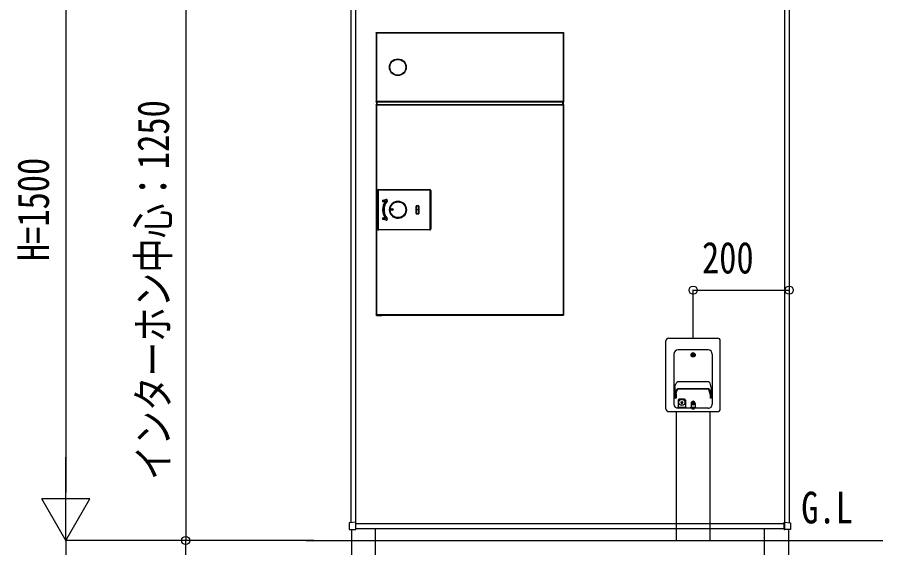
# Model space of a CAD drawing. Units: millimetres, scale not verified. Extents: x -8410 to 8410, y -5940 to 5940.
# Drawn here: x -3661 to -1859, y -575 to 530 of the extents above; entities that cross this region are included whole.
import ezdxf
from ezdxf.enums import TextEntityAlignment as Align

# ---------------------------------------------------------------- set-up
doc = ezdxf.new("R2010")
doc.units = ezdxf.units.MM
doc.header["$LTSCALE"] = 30
for name, color, linetype in [('0-1_USER1', 3, 'Continuous'), ('0-4_YKK_13', 4, 'Continuous'), ('0-5_YKK_A1', 4, 'Continuous'), ('0-6_YKK_D', 6, 'Continuous')]:
    doc.layers.add(name, color=color, linetype=linetype)
doc.styles.add('ＭＳ ゴシック', font='')
doc.styles.get('ＭＳ ゴシック').set_extended_font_data('MS Gothic')

msp = doc.modelspace()

# ---------------------------------------------------------------- linework, layer by layer
at = {"layer": '0-4_YKK_13'}
for p, q in [((-2913.36, 497.6), (-2913.36, 498.4)), ((-2913.36, 498.4), (-2912.86, 498.4)), ((-2913.36, 497.4), (-2913.36, 497.6)), ((-2912.86, 497.6), (-2913.36, 497.6)), ((-2913.36, 497.4), (-2913.36, 354.4)), ((-2912.56, 497.4), (-2913.36, 497.4)), ((-2912.86, 498.4), (-2912.56, 498.4)), ((-2912.86, 498.4), (-2912.86, 497.6)), ((-2912.86, 497.6), (-2912.56, 497.6)), ((-2912.56, 498.4), (-2524.16, 498.4)), ((-2912.56, 497.6), (-2912.56, 498.4)), ((-2912.56, 497.6), (-2912.56, 497.4)), ((-2912.56, 497.6), (-2524.16, 497.6)), ((-2912.56, 497.4), (-2912.56, 354.4)), ((-2524.16, 497.6), (-2524.16, 498.4)), ((-2523.86, 498.4), (-2524.16, 498.4)), ((-2524.16, 497.6), (-2524.16, 497.4)), ((-2523.86, 497.6), (-2524.16, 497.6)), ((-2523.36, 497.4), (-2524.16, 497.4)), ((-2524.16, 497.4), (-2524.16, 354.4)), ((-2523.86, 498.4), (-2523.36, 498.4)), ((-2523.86, 497.6), (-2523.86, 498.4)), ((-2523.36, 497.6), (-2523.36, 497.4)), ((-2912.86, 353.4), (-2913.36, 353.4)), ((-2913.36, 347.6), (-2913.36, 348.4)), ((-2913.36, 348.4), (-2912.86, 348.4)), ((-2912.86, 347.6), (-2913.36, 347.6)), ((-2913.36, 347.4), (-2913.36, -89.6)), ((-2912.56, 347.4), (-2913.36, 347.4)), ((-2912.86, 354.2), (-2912.56, 354.2)), ((-2912.86, 354.2), (-2912.86, 353.4)), ((-2912.86, 353.4), (-2912.56, 353.4)), ((-2912.86, 348.4), (-2912.56, 348.4)), ((-2912.86, 348.4), (-2912.86, 347.6)), ((-2912.86, 347.6), (-2912.56, 347.6)), ((-2912.56, 354.2), (-2912.56, 353.4)), ((-2524.16, 354.2), (-2912.56, 354.2)), ((-2912.56, 353.4), (-2912.56, 348.4)), ((-2524.16, 353.4), (-2912.56, 353.4)), ((-2912.56, 348.4), (-2524.16, 348.4)), ((-2912.56, 347.6), (-2912.56, 348.4)), ((-2912.56, 347.6), (-2912.56, 347.4)), ((-2912.56, 347.6), (-2524.16, 347.6)), ((-2912.56, 347.4), (-2912.56, -89.6)), ((-2911.76, 353.4), (-2911.76, 348.4)), ((-2911.66, 348.4), (-2911.66, 353.4)), ((-2525.06, 353.4), (-2525.06, 348.4)), ((-2524.96, 353.4), (-2524.96, 348.4)), ((-2524.16, 354.2), (-2524.16, 354.4)), ((-2524.16, 354.2), (-2524.16, 353.4)), ((-2523.86, 354.2), (-2524.16, 354.2)), ((-2524.16, 353.4), (-2524.16, 348.4)), ((-2523.86, 353.4), (-2524.16, 353.4)), ((-2524.16, 347.6), (-2524.16, 348.4)), ((-2523.86, 348.4), (-2524.16, 348.4)), ((-2524.16, 347.6), (-2524.16, 347.4)), ((-2523.86, 347.6), (-2524.16, 347.6)), ((-2523.36, 347.4), (-2524.16, 347.4)), ((-2524.16, 347.4), (-2524.16, -89.6)), ((-2523.86, 354.2), (-2523.36, 354.2)), ((-2523.86, 353.4), (-2523.86, 354.2)), ((-2523.36, 353.4), (-2523.86, 353.4)), ((-2523.86, 348.4), (-2523.36, 348.4)), ((-2523.86, 347.6), (-2523.86, 348.4)), ((-2523.36, 354.2), (-2523.36, 353.4)), ((-2910.36, 88.89), (-2910.36, 168.91)), ((-2910.13, 168.68), (-2910.36, 168.91)), ((-2910.13, 168.68), (-2909.14, 168.68)), ((-2910.13, 89.12), (-2910.13, 168.68)), ((-2909.14, 168.68), (-2909.14, 89.12)), ((-2908.37, 170.9), (-2801.35, 170.9)), ((-2908.37, 170.9), (-2908.14, 170.67)), ((-2801.58, 169.68), (-2908.14, 169.68)), ((-2801.58, 170.67), (-2801.35, 170.9)), ((-2801.58, 169.68), (-2801.58, 170.67)), ((-2800.58, 89.12), (-2800.58, 168.68)), ((-2799.36, 168.91), (-2799.59, 168.68)), ((-2799.36, 168.91), (-2799.36, 88.89)), ((-2899.26, 148.74), (-2892.47, 150.44)), ((-2899.17, 148.4), (-2899.26, 148.74)), ((-2892.38, 150.1), (-2899.17, 148.4)), ((-2898.65, 146.32), (-2898.57, 145.98)), ((-2898.57, 145.98), (-2894.6, 146.97)), ((-2898.57, 145.98), (-2898.49, 145.64)), ((-2894.64, 146.6), (-2898.49, 145.64)), ((-2893.99, 146.32), (-2894.28, 146.51)), ((-2892.38, 150.1), (-2892.47, 150.44)), ((-2892.3, 149.76), (-2892.38, 150.1)), ((-2890.6, 147.3), (-2890.87, 147.52)), ((-2890.33, 147.08), (-2890.6, 147.3)), ((-2830.16, 121.15), (-2830.16, 136.65)), ((-2829.86, 136.65), (-2830.16, 136.65)), ((-2829.86, 136.65), (-2829.86, 121.15)), ((-2824.86, 128.9), (-2829.86, 128.9)), ((-2829.36, 137.45), (-2825.36, 137.45)), ((-2829.36, 137.15), (-2829.36, 137.45)), ((-2825.36, 137.15), (-2829.36, 137.15)), ((-2825.36, 137.15), (-2825.36, 137.45)), ((-2824.86, 121.15), (-2824.86, 136.65)), ((-2824.56, 136.65), (-2824.86, 136.65)), ((-2824.56, 136.65), (-2824.56, 121.15)), ((-2899.26, 109.06), (-2899.17, 109.4)), ((-2892.47, 107.36), (-2899.26, 109.06)), ((-2899.17, 109.4), (-2892.38, 107.7)), ((-2898.57, 111.82), (-2898.65, 111.48)), ((-2898.49, 112.16), (-2898.57, 111.82)), ((-2894.6, 110.83), (-2898.57, 111.82)), ((-2898.49, 112.16), (-2894.64, 111.2)), ((-2893.99, 111.48), (-2894.28, 111.29)), ((-2890.6, 110.5), (-2890.87, 110.28)), ((-2890.33, 110.72), (-2890.6, 110.5)), ((-2829.86, 121.15), (-2830.16, 121.15)), ((-2829.36, 120.65), (-2825.36, 120.65)), ((-2829.36, 120.35), (-2829.36, 120.65)), ((-2825.36, 120.35), (-2829.36, 120.35)), ((-2825.36, 120.35), (-2825.36, 120.65)), ((-2824.56, 121.15), (-2824.86, 121.15)), ((-2892.47, 107.36), (-2892.38, 107.7)), ((-2892.38, 107.7), (-2892.3, 108.04)), ((-2910.36, 88.89), (-2910.13, 89.12)), ((-2910.13, 89.12), (-2909.14, 89.12)), ((-2908.14, 87.13), (-2908.37, 86.9)), ((-2801.35, 86.9), (-2908.37, 86.9)), ((-2908.14, 88.12), (-2801.58, 88.12)), ((-2908.14, 87.13), (-2908.14, 88.12)), ((-2801.58, 87.13), (-2908.14, 87.13)), ((-2801.58, 87.13), (-2801.58, 88.12)), ((-2801.35, 86.9), (-2801.58, 87.13)), ((-2800.58, 89.12), (-2799.59, 89.12)), ((-2799.59, 89.12), (-2799.36, 88.89)), ((-2912.86, -89.8), (-2912.56, -89.8)), ((-2912.86, -89.8), (-2912.86, -90.6)), ((-2912.56, -89.8), (-2912.56, -90.6)), ((-2524.16, -89.8), (-2912.56, -89.8)), ((-2524.16, -89.8), (-2524.16, -89.6)), ((-2524.16, -89.8), (-2524.16, -90.6)), ((-2523.86, -89.8), (-2524.16, -89.8)), ((-2523.86, -89.8), (-2523.36, -89.8)), ((-2523.86, -90.6), (-2523.86, -89.8)), ((-2523.36, -89.8), (-2523.36, -90.6)), ((-2912.86, -90.6), (-2913.36, -90.6)), ((-2912.86, -90.6), (-2912.56, -90.6)), ((-2524.16, -90.6), (-2912.56, -90.6)), ((-2911.76, -90.6), (-2911.76, -91.6)), ((-2911.76, -91.6), (-2902.26, -91.6)), ((-2901.66, -91.6), (-2902.26, -91.6)), ((-2901.76, -91.1), (-2901.76, -90.6)), ((-2901.66, -90.8), (-2901.76, -90.8)), ((-2901.66, -90.8), (-2901.66, -90.6)), ((-2532.56, -90.8), (-2901.66, -90.8)), ((-2532.56, -90.6), (-2532.56, -90.8)), ((-2532.56, -90.8), (-2532.56, -91.6)), ((-2532.46, -90.8), (-2532.56, -90.8)), ((-2531.96, -91.6), (-2532.56, -91.6)), ((-2532.46, -91.1), (-2532.46, -90.6)), ((-2524.96, -91.6), (-2531.96, -91.6)), ((-2524.96, -90.6), (-2524.96, -91.6)), ((-2523.86, -90.6), (-2524.16, -90.6)), ((-2523.36, -90.6), (-2523.86, -90.6)), ((-2309.86, -286.1), (-2309.86, -144.1)), ((-2304.36, -138.6), (-2202.36, -138.6)), ((-2196.86, -286.1), (-2196.86, -144.1)), ((-2293.31, -171.9), (-2293.31, -275.9)), ((-2222.11, -163.2), (-2284.61, -163.2)), ((-2254.42, -173.75), (-2255.81, -175.14)), ((-2253.71, -174.46), (-2255.1, -175.85)), ((-2254.35, -171.7), (-2255.06, -172.41)), ((-2254.42, -173.05), (-2255.06, -172.41)), ((-2253.71, -172.34), (-2254.35, -171.7)), ((-2251.62, -170.95), (-2253.01, -172.34)), ((-2252.37, -175.1), (-2253.01, -174.46)), ((-2251.66, -174.39), (-2252.37, -175.1)), ((-2250.92, -171.66), (-2252.3, -173.05)), ((-2251.66, -174.39), (-2252.3, -173.75)), ((-2213.41, -171.9), (-2213.41, -275.9)), ((-2223.74, -229.36), (-2282.98, -229.36)), ((-2291.22, -241.25), (-2289.82, -234.86)), ((-2291.22, -241.25), (-2291.22, -263.9)), ((-2291.22, -255.05), (-2289.89, -249.43)), ((-2288.72, -255.05), (-2287.12, -248.28)), ((-2223.64, -244.03), (-2283.08, -244.03)), ((-2223.98, -244.81), (-2282.74, -244.81)), ((-2218, -255.05), (-2219.6, -248.28)), ((-2215.5, -241.25), (-2216.9, -234.86)), ((-2215.5, -255.05), (-2216.83, -249.43)), ((-2215.5, -241.25), (-2215.5, -263.9)), ((-2288.72, -263.9), (-2291.22, -263.9)), ((-2288.72, -255.05), (-2288.72, -263.9)), ((-2284.61, -267.9), (-2284.61, -281.4)), ((-2271.11, -265.9), (-2282.61, -265.9)), ((-2276.86, -269.04), (-2276.86, -272.96)), ((-2269.11, -267.9), (-2269.11, -281.4)), ((-2218, -255.05), (-2218, -263.9)), ((-2215.5, -263.9), (-2218, -263.9)), ((-2267.61, -282.9), (-2286.11, -282.9)), ((-2222.11, -284.6), (-2284.61, -284.6)), ((-2273.87, -272.96), (-2279.85, -272.96)), ((-2274.81, -274.36), (-2278.91, -274.36)), ((-2275.74, -275.76), (-2277.98, -275.76)), ((-2247.61, -283.1), (-2259.11, -283.1)), ((-2257.61, -274.4), (-2257.61, -281.6)), ((-2254.42, -274.75), (-2256.16, -276.5)), ((-2255.86, -284.6), (-2255.86, -285.15)), ((-2253.71, -275.46), (-2255.46, -277.2)), ((-2254.35, -272.7), (-2255.06, -273.41)), ((-2254.42, -274.05), (-2255.06, -273.41)), ((-2254.35, -276.1), (-2255.06, -275.39)), ((-2252.11, -286.4), (-2254.61, -286.4)), ((-2253.71, -273.34), (-2254.35, -272.7)), ((-2251.26, -271.6), (-2253.01, -273.34)), ((-2252.37, -276.1), (-2253.01, -275.46)), ((-2251.66, -273.41), (-2252.37, -272.7)), ((-2251.66, -275.39), (-2252.37, -276.1)), ((-2250.56, -272.3), (-2252.3, -274.05)), ((-2251.66, -275.39), (-2252.3, -274.75)), ((-2250.86, -284.6), (-2250.86, -285.15)), ((-2249.11, -274.4), (-2249.11, -281.6)), ((-2304.36, -291.6), (-2202.36, -291.6)), ((-2956.39, -522.31), (-2968.42, -523.04)), ((-2063.33, -522.31), (-2051.3, -523.04)), ((-2969.36, -523.57), (-2969.36, -537.1)), ((-2968.42, -523.04), (-2968.89, -523.07)), ((-2968.86, -537.6), (-2968.39, -537.6)), ((-2968.39, -537.6), (-2956.36, -537.6)), ((-2955.86, -537.1), (-2955.86, -522.81)), ((-2063.86, -537.1), (-2063.86, -522.81)), ((-2051.33, -537.6), (-2063.36, -537.6)), ((-2050.86, -537.6), (-2051.33, -537.6)), ((-2051.3, -523.04), (-2050.83, -523.07)), ((-2050.36, -523.57), (-2050.36, -537.1))]:
    msp.add_line(p, q, dxfattribs=at)
for points in [[(-2523.36, 497.4), (-2523.36, 354.4), (-2524.16, 354.4)], [(-2523.36, 498.4), (-2523.36, 497.6), (-2523.86, 497.6)], [(-2912.56, 354.2), (-2912.56, 354.4), (-2913.36, 354.4)], [(-2913.36, 353.4), (-2913.36, 354.2), (-2912.86, 354.2)], [(-2523.36, 347.4), (-2523.36, -89.6), (-2524.16, -89.6)], [(-2523.36, 348.4), (-2523.36, 347.6), (-2523.86, 347.6)], [(-2908.14, 169.68), (-2908.14, 170.67), (-2801.58, 170.67)], [(-2800.58, 168.68), (-2799.59, 168.68), (-2799.59, 89.12)], [(-2892.3, 149.76), (-2899.09, 148.06), (-2899.17, 148.4)], [(-2898.65, 146.32), (-2894.69, 147.31), (-2894.6, 146.97)], [(-2899.17, 109.4), (-2899.09, 109.74), (-2892.3, 108.04)], [(-2894.6, 110.83), (-2894.69, 110.49), (-2898.65, 111.48)], [(-2912.56, -89.8), (-2912.56, -89.6), (-2913.36, -89.6)], [(-2913.36, -90.6), (-2913.36, -89.8), (-2912.86, -89.8)], [(-2912.56, -90.6), (-2912.56, -91.6), (-2911.76, -91.6)], [(-2532.56, -91.6), (-2901.66, -91.6), (-2901.66, -90.8)], [(-2524.16, -90.6), (-2524.16, -91.6), (-2524.96, -91.6)]]:
    msp.add_lwpolyline(points, dxfattribs=at)
for centre, radius in [((-2868.36, 425.9), 17.5), ((-2868.36, 425.9), 16.5), ((-2867.86, 128.9), 17.65), ((-2867.86, 128.9), 17.26), ((-2867.86, 128.9), 16.26), ((-2879.85, 129.36), 2.1), ((-2879.85, 129.36), 1.75), ((-2879.85, 129.36), 1.45), ((-2253.36, -173.4), 4.4), ((-2253.36, -173.4), 3), ((-2276.86, -272.4), 6.5), ((-2253.36, -274.4), 3.5)]:
    msp.add_circle(centre, radius, dxfattribs=at)
for centre, radius, start, end in [((-2898.87, 147.19), 1.6, 104, 284), ((-2898.87, 147.19), 1.25, 104, 284), ((-2867.86, 128.9), 32.1, 146.54178, 213.45822), ((-2898.87, 147.19), 0.9, 104, 284), ((-2867.86, 128.9), 31.75, 146.31167, 213.68833), ((-2867.86, 128.9), 31.4, 146.31167, 213.68833), ((-2867.86, 128.9), 29.6, 141.02124, 218.97876), ((-2867.86, 128.9), 29.25, 141.02124, 218.97876), ((-2867.86, 128.9), 28.9, 141.02124, 218.97876), ((-2894.53, 146.68), 0.65, 326.31167, 104), ((-2702.58, 125.9), 193.18, 173.73842, 173.84904), ((-2911.36, 75.92), 72.63, 76.39911, 76.69317), ((-2894.53, 146.68), 0.3, 326.31167, 104), ((-2891.96, 148.4), 2.1, 321.02124, 104), ((-2891.96, 148.4), 1.75, 321.02124, 104), ((-2891.96, 148.4), 1.4, 321.02124, 104), ((-2867.86, 128.9), 17.5, 261.3012, 252.58496), ((-2867.88, 128.9), 17.47, 89.33006, 266.2917), ((-2867.84, 128.9), 17.3, 89.68338, 265.93838), ((-2868.55, 134.5), 11.91, 85.77699, 122.36782), ((-2867.87, 129.06), 17.14, 89.59667, 97.07901), ((-2846.09, 121.2), 33.07, 130.44826, 130.90575), ((-2867.86, 128.9), 17.47, 88.97206, 89.38801), ((-2829.36, 136.65), 0.8, 90, 180), ((-2829.36, 136.65), 0.5, 90, 180), ((-2825.36, 136.65), 0.8, 0, 90), ((-2825.36, 136.65), 0.5, 0, 90), ((-2898.87, 110.61), 1.6, 76, 256), ((-2898.87, 110.61), 1.25, 76, 256), ((-2898.87, 110.61), 0.9, 76, 256), ((-2894.53, 111.12), 0.65, 256, 33.68833), ((-2911.36, 181.87), 72.62, 283.30682, 283.6009), ((-2702.58, 131.9), 193.18, 186.15096, 186.26158), ((-2894.53, 111.12), 0.3, 256, 33.68833), ((-2891.96, 109.4), 2.1, 256, 38.97876), ((-2891.96, 109.4), 1.75, 256, 38.97876), ((-2891.96, 109.4), 1.4, 256, 38.97876), ((-2869.04, 123.26), 11.79, 235.95589, 270.16869), ((-2868.11, 126.85), 15.24, 257.9457, 266.3906), ((-2845.57, 134.91), 33.07, 224.71601, 225.17349), ((-2867.86, 128.9), 17.47, 266.23375, 266.6497), ((-2829.36, 121.15), 0.8, 180, 270), ((-2829.36, 121.15), 0.5, 180, 270), ((-2825.36, 121.15), 0.5, 270, 0), ((-2825.36, 121.15), 0.8, 270, 0), ((-2902.26, -91.1), 0.5, 270, 0), ((-2531.96, -91.1), 0.5, 180, 270), ((-2304.36, -144.1), 5.5, 90, 180), ((-2202.36, -144.1), 5.5, 0, 90), ((-2284.61, -171.9), 8.7, 90, 180), ((-2254.77, -173.4), 0.5, 315.00005, 45.00003), ((-2253.36, -171.99), 0.5, 224.99997, 315.00003), ((-2253.36, -174.81), 0.5, 45.00003, 135), ((-2251.95, -173.4), 0.5, 135, 224.99997), ((-2222.11, -171.9), 8.7, 0, 90), ((-2282.98, -236.36), 7, 90, 167.69141), ((-2223.74, -236.36), 7, 12.30864, 90), ((-2283.08, -251.03), 7, 90, 166.75116), ((-2282.74, -249.31), 4.5, 90, 166.73304), ((-2223.98, -249.31), 4.5, 13.26704, 90), ((-2223.64, -251.03), 7, 13.24892, 90), ((-2282.61, -267.9), 2, 90, 180), ((-2271.11, -267.9), 2, 0.00003, 90), ((-2253.36, -274.4), 4.25, 0.00003, 180), ((-2304.36, -286.1), 5.5, 180, 270), ((-2284.61, -275.9), 8.7, 180, 270), ((-2286.11, -281.4), 1.5, 270, 0.00002), ((-2267.61, -281.4), 1.5, 180, 270), ((-2259.11, -281.6), 1.5, 270, 0.00002), ((-2254.61, -285.15), 1.25, 180, 270), ((-2254.77, -274.4), 0.5, 315.00005, 45.00003), ((-2253.36, -272.99), 0.5, 224.99997, 315.00003), ((-2253.36, -275.81), 0.5, 45.00003, 135), ((-2251.95, -274.4), 0.5, 135, 224.99997), ((-2252.11, -285.15), 1.25, 270, 0.00002), ((-2247.61, -281.6), 1.5, 180, 270), ((-2222.11, -275.9), 8.7, 270, 0.00002), ((-2202.36, -286.1), 5.5, 270, 0), ((-2956.36, -522.81), 0.5, 0, 93.5), ((-2063.36, -522.81), 0.5, 86.5, 180), ((-2968.86, -523.57), 0.5, 93.5, 180), ((-2968.86, -537.1), 0.5, 180, 270), ((-2956.36, -537.1), 0.5, 270, 0), ((-2063.36, -537.1), 0.5, 180, 270), ((-2050.86, -537.1), 0.5, 270, 0), ((-2050.86, -523.57), 0.5, 0, 86.5)]:
    msp.add_arc(centre, radius, start, end, dxfattribs=at)
for centre, major_axis, ratio, start_param, end_param in [((-2908.35, 168.89), (1.43, -1.43), 0.992433, 2.3599926, 3.9231927), ((-2908.13, 168.67), (1.41, -1.41), 0.999971, 2.3599926, 3.9231927), ((-2908.13, 168.67), (0.713, -0.713), 0.992433, 2.3599926, 3.9231927), ((-2801.59, 168.67), (1.41, 1.41), 0.999971, 5.5015852, 7.0647854), ((-2801.59, 168.67), (-0.713, -0.713), 0.992433, 2.3599926, 3.9231927), ((-2801.37, 168.89), (-1.43, -1.43), 0.992433, 2.3599926, 3.9231927), ((-2908.35, 88.91), (1.43, 1.43), 0.992433, 2.3599926, 3.9231927), ((-2908.13, 89.13), (1.41, 1.41), 0.999971, 2.3599926, 3.9231927), ((-2908.13, 89.13), (0.713, 0.713), 0.992433, 2.3599926, 3.9231927), ((-2801.59, 89.13), (-0.713, 0.713), 0.992433, 2.3599926, 3.9231927), ((-2801.59, 89.13), (1.41, -1.41), 0.999971, 5.5015852, 7.0647854), ((-2801.37, 88.91), (-1.43, 1.43), 0.992433, 2.3599926, 3.9231927)]:
    msp.add_ellipse(centre, major_axis=major_axis, ratio=ratio, start_param=start_param, end_param=end_param, dxfattribs=at)
at = {"layer": '0-5_YKK_A1'}
for p, q in [((-2966.36, 929.9), (-2966.36, -522.92)), ((-2956.36, 929.9), (-2956.36, -522.31)), ((-2063.36, 929.9), (-2063.36, -536.1)), ((-2053.36, 929.9), (-2053.36, -522.92)), ((-2288.36, -291.6), (-2288.36, -560.1)), ((-2218.36, -291.6), (-2218.36, -560.1)), ((-2964.86, -537.6), (-2964.86, -1010.1)), ((-2955.86, -525.1), (-2063.86, -525.1)), ((-2955.86, -535.1), (-2063.86, -535.1)), ((-2914.86, -1010.1), (-2914.86, -535.1)), ((-2104.86, -1010.1), (-2104.86, -535.1)), ((-2063.86, -525.1), (-2063.36, -525.1)), ((-2063.86, -535.1), (-2063.36, -535.1)), ((-2054.86, -537.6), (-2054.86, -1010.1)), ((-3059.86, -560.1), (-1858.59, -560.1)), ((-2288.36, -560.1), (-2218.36, -560.1))]:
    msp.add_line(p, q, dxfattribs=at)
at = {"layer": '0-6_YKK_D'}
for p, q in [((-3559.86, 839.9), (-3559.86, -460.1)), ((-3309.86, 689.9), (-3309.86, -560.1)), ((-2253.36, -137.6), (-2253.36, -37.6)), ((-2253.36, -38.6), (-2053.36, -38.6)), ((-3559.86, -560.1), (-3559.86, -386.89)), ((-3559.86, -560.1), (-3609.86, -473.5)), ((-3509.86, -473.5), (-3609.86, -473.5)), ((-3559.86, -560.1), (-3509.86, -473.5)), ((-3137.86, -560.1), (-3560.86, -560.1)), ((-3042.86, -560.1), (-3560.86, -560.1)), ((-3559.86, -560.1), (-3559.86, -1010.1)), ((-3042.86, -560.1), (-3310.86, -560.1)), ((-3137.86, -560.1), (-3310.86, -560.1)), ((-3309.86, -660.1), (-3309.86, -560.1))]:
    msp.add_line(p, q, dxfattribs=at)
for centre in [(-2253.36, -38.6), (-2053.36, -38.6), (-3309.86, -560.1), (-3309.86, -560.1)]:
    msp.add_circle(centre, 8.5, dxfattribs=at)

# ---------------------------------------------------------------- texts
at = {"layer": '0-1_USER1', "style": 'ＭＳ ゴシック', "width": 0.8}
msp.add_text('G.L', height=65.98, dxfattribs=at).set_placement((-2028.19, -544.33), align=Align.BOTTOM_LEFT)
at = {"layer": '0-6_YKK_D', "style": 'ＭＳ ゴシック', "width": 0.8}
for s, p in [('インターホン中心：1250', (-3324.86, -434.3)), ('H=1500', (-3574.86, 21.9))]:
    msp.add_text(s, height=65.98, rotation=90, dxfattribs=at).set_placement(p, align=Align.BOTTOM_LEFT)
msp.add_text('200', height=65.98, dxfattribs=at).set_placement((-2234.96, -23.6), align=Align.BOTTOM_LEFT)

doc.saveas('drawing.dxf')
